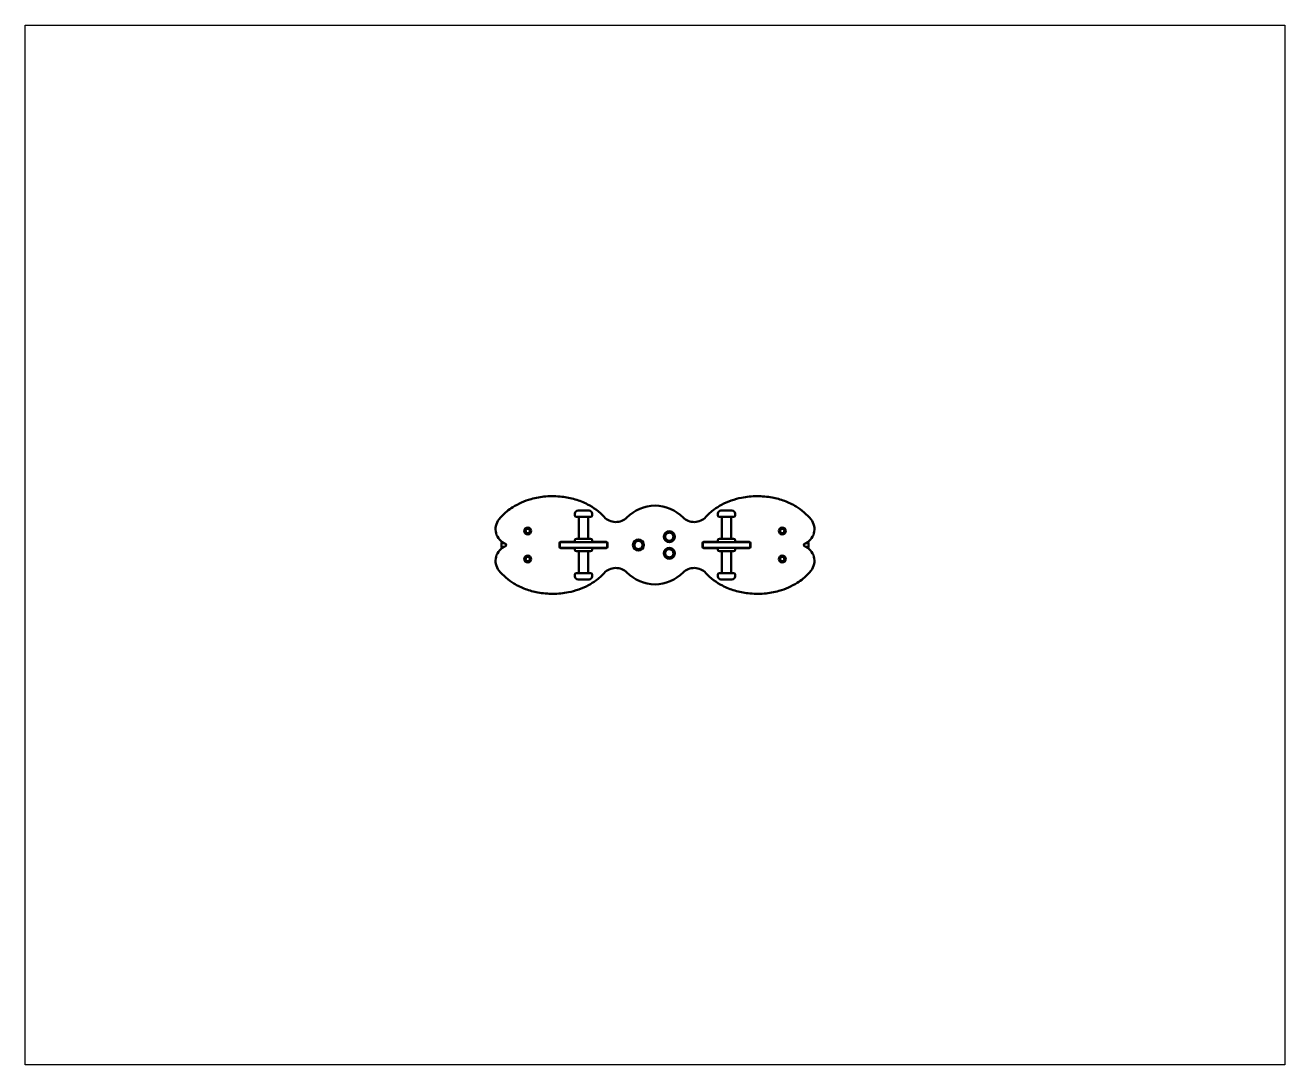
# Model space of a CAD drawing. Header units: millimetres. Extents: x 970 to 4970, y 450 to 3750.
import ezdxf

# ---------------------------------------------------------------- set-up
doc = ezdxf.new("R2010")
doc.units = ezdxf.units.MM
doc.header["$LTSCALE"] = 10
doc.layers.add('Geometrie náčrtu (ISO)', color=7, linetype='Continuous', lineweight=25)
doc.layers.add('Viditelná (ISO)', color=7, linetype='Continuous', lineweight=50)

# ---------------------------------------------------------------- blocks, each defined once
blk = doc.blocks.new('SH005')
at = {"layer": 'Geometrie náčrtu (ISO)'}
for p, q in [((0, 0), (4000, 0)), ((0, -3300), (0, 0)), ((4000, 0), (4000, -3300)), ((4000, -3300), (0, -3300))]:
    blk.add_line(p, q, dxfattribs=at)
at = {"layer": 'Viditelná (ISO)'}
for p, q in [((1745.5, -1550.5), (1745.5, -1555.5)), ((1755.5, -1540.5), (1790.5, -1540.5)), ((1800.5, -1550.5), (1800.5, -1555.5)), ((2199.5, -1550.5), (2199.5, -1555.5)), ((2209.5, -1540.5), (2244.5, -1540.5)), ((2254.5, -1550.5), (2254.5, -1555.5)), ((1750.5, -1560.5), (1795.5, -1560.5)), ((1758, -1560.5), (1758, -1630.5)), ((1788, -1560.5), (1788, -1630.5)), ((2204.5, -1560.5), (2249.5, -1560.5)), ((2212, -1560.5), (2212, -1630.5)), ((2242, -1560.5), (2242, -1630.5)), ((1701, -1639.5), (1745.5, -1639.5)), ((1745.5, -1635.5), (1745.5, -1640.5)), ((1750.5, -1630.5), (1795.5, -1630.5)), ((1800.5, -1635.5), (1800.5, -1640.5)), ((1800.5, -1639.5), (1845, -1639.5)), ((2155, -1639.5), (2199.5, -1639.5)), ((2199.5, -1635.5), (2199.5, -1640.5)), ((2204.5, -1630.5), (2249.5, -1630.5)), ((2254.5, -1635.5), (2254.5, -1640.5)), ((2254.5, -1639.5), (2299, -1639.5)), ((1512.3, -1644.5), (1512.3, -1655.5)), ((1697, -1656.5), (1697, -1643.5)), ((1698, -1644.5), (1698, -1655.5)), ((1702, -1640.5), (1698.4, -1640.5)), ((1698.4, -1659.5), (1702, -1659.5)), ((1745.5, -1660.5), (1701, -1660.5)), ((1702, -1640.5), (1844, -1640.5)), ((1844, -1659.5), (1702, -1659.5)), ((1745.5, -1664.5), (1745.5, -1659.5)), ((1795.5, -1669.5), (1750.5, -1669.5)), ((1758, -1739.5), (1758, -1669.5)), ((1788, -1739.5), (1788, -1669.5)), ((1800.5, -1664.5), (1800.5, -1659.5)), ((1845, -1660.5), (1800.5, -1660.5)), ((1848, -1644.5), (1848, -1655.5)), ((1849, -1643.5), (1849, -1656.5)), ((2151, -1656.5), (2151, -1643.5)), ((2152, -1655.5), (2152, -1644.5)), ((2199.5, -1660.5), (2155, -1660.5)), ((2156, -1640.5), (2298, -1640.5)), ((2298, -1659.5), (2156, -1659.5)), ((2199.5, -1664.5), (2199.5, -1659.5)), ((2249.5, -1669.5), (2204.5, -1669.5)), ((2212, -1739.5), (2212, -1669.5)), ((2242, -1739.5), (2242, -1669.5)), ((2254.5, -1664.5), (2254.5, -1659.5)), ((2299, -1660.5), (2254.5, -1660.5)), ((2301.6, -1640.5), (2298, -1640.5)), ((2298, -1659.5), (2301.6, -1659.5)), ((2302, -1655.5), (2302, -1644.5)), ((2303, -1643.5), (2303, -1656.5)), ((2487.7, -1655.5), (2487.7, -1644.5)), ((1745.5, -1749.5), (1745.5, -1744.5)), ((1795.5, -1739.5), (1750.5, -1739.5)), ((1790.5, -1759.5), (1755.5, -1759.5)), ((1800.5, -1749.5), (1800.5, -1744.5)), ((2199.5, -1749.5), (2199.5, -1744.5)), ((2249.5, -1739.5), (2204.5, -1739.5)), ((2244.5, -1759.5), (2209.5, -1759.5)), ((2254.5, -1749.5), (2254.5, -1744.5))]:
    blk.add_line(p, q, dxfattribs=at)
for centre, radius in [((1595.8, -1605.5), 11), ((1595.8, -1605.5), 7), ((2404.2, -1605.5), 11), ((2404.2, -1605.5), 7), ((1947.5, -1650), 17.5), ((2045.5, -1623.8), 17.5), ((2045.5, -1676.2), 17.5), ((1595.8, -1694.5), 11), ((1595.8, -1694.5), 7), ((2404.2, -1694.5), 11), ((2404.2, -1694.5), 7)]:
    blk.add_circle(centre, radius, dxfattribs=at)
for centre, radius, start, end in [((1755.5, -1550.5), 10, 90, 180), ((1750.5, -1555.5), 5, 180, 270), ((1790.5, -1550.5), 10, 0, 90), ((1795.5, -1555.5), 5, 270, 0), ((2000, -1650), 125, 44.6303, 135.3697), ((2209.5, -1550.5), 10, 90, 180), ((2204.5, -1555.5), 5, 180, 270), ((2244.5, -1550.5), 10, 0, 90), ((2249.5, -1555.5), 5, 270, 0), ((1543.7, -1600), 50, 141.6488, 247.8084), ((1875.5, -1527.1), 50, 222.2869, 315.3697), ((2124.5, -1527.1), 50, 224.6303, 317.7131), ((2456.3, -1600), 50, 292.1916, 38.3512), ((1701, -1643.5), 4, 90, 180), ((1750.5, -1635.5), 5, 90, 180), ((1795.5, -1635.5), 5, 0, 90), ((1845, -1643.5), 4, 0, 90), ((2155, -1643.5), 4, 90, 180), ((2204.5, -1635.5), 5, 90, 180), ((2249.5, -1635.5), 5, 0, 90), ((2299, -1643.5), 4, 0, 90), ((1543.7, -1700), 50, 112.1916, 218.3512), ((1516.3, -1644.5), 4, 112.2007, 180), ((1516.3, -1655.5), 4, 180, 247.7993), ((1523.3, -1650), 4, 292.1916, 67.8084), ((1701, -1656.5), 4, 180, 270), ((1702, -1644.5), 4, 90, 180), ((1702, -1655.5), 4, 180, 270), ((1750.5, -1664.5), 5, 180, 270), ((1795.5, -1664.5), 5, 270, 0), ((1844, -1644.5), 4, 0, 90), ((1844, -1655.5), 4, 270, 0), ((1845, -1656.5), 4, 270, 0), ((2155, -1656.5), 4, 180, 270), ((2156, -1644.5), 4, 90, 180), ((2156, -1655.5), 4, 180, 270), ((2204.5, -1664.5), 5, 180, 270), ((2249.5, -1664.5), 5, 270, 0), ((2298, -1644.5), 4, 0, 90), ((2298, -1655.5), 4, 270, 0), ((2299, -1656.5), 4, 270, 0), ((2476.7, -1650), 4, 112.1916, 247.8084), ((2456.3, -1700), 50, 321.6488, 67.8084), ((2483.7, -1644.5), 4, 0, 67.7993), ((2483.7, -1655.5), 4, 292.2007, 0), ((1750.5, -1744.5), 5, 90, 180), ((1755.5, -1749.5), 10, 180, 270), ((1790.5, -1749.5), 10, 270, 0), ((1795.5, -1744.5), 5, 0, 90), ((1875.5, -1772.9), 50, 44.6303, 137.7131), ((2000, -1650), 125, 224.6303, 315.3697), ((2124.5, -1772.9), 50, 42.2869, 135.3697), ((2204.5, -1744.5), 5, 90, 180), ((2209.5, -1749.5), 10, 180, 270), ((2244.5, -1749.5), 10, 270, 0), ((2249.5, -1744.5), 5, 0, 90)]:
    blk.add_arc(centre, radius, start, end, dxfattribs=at)
for points, knots in [([(1838.5, -1560.7), (1831, -1552.5), (1822.8, -1545.1), (1805.1, -1531.9), (1795.8, -1526.1), (1773.4, -1514.5), (1760.1, -1509.3), (1732.7, -1501.2), (1718.7, -1498.3), (1687.4, -1494.7), (1670.2, -1494.5), (1637.4, -1497.3), (1621.7, -1500.1), (1596.2, -1507.3), (1586.2, -1510.9), (1566.8, -1519.4), (1557.3, -1524.3), (1535.4, -1538.2), (1523.3, -1548), (1509.9, -1562.4), (1507.1, -1565.6), (1504.5, -1569)], [0, 0, 0, 0, 3.233861, 3.233861, 6.467717, 6.467717, 10.655727, 10.655727, 14.88226, 14.88226, 19.936369, 19.936369, 24.62806, 24.62806, 27.749887, 27.749887, 30.871714, 30.871714, 35.389294, 35.389294, 36.632338, 36.632338, 36.632338, 36.632338]), ([(2495.5, -1569), (2489, -1560.7), (2481.6, -1553.2), (2465.7, -1539.5), (2457.2, -1533.4), (2436.5, -1520.8), (2424.1, -1514.9), (2398.6, -1505.5), (2385.4, -1501.9), (2356.1, -1496.4), (2339.8, -1494.9), (2307.2, -1495.1), (2290.9, -1496.7), (2263.8, -1502.2), (2252.9, -1505.1), (2231.6, -1512.6), (2221.2, -1517.2), (2203.1, -1526.9), (2195.2, -1531.8), (2178.3, -1544.2), (2169.4, -1552), (2161.5, -1560.7)], [0, 0, 0, 0, 3.073509, 3.073509, 6.147012, 6.147012, 10.181473, 10.181473, 14.180122, 14.180122, 18.985975, 18.985975, 23.814134, 23.814134, 27.142887, 27.142887, 30.471634, 30.471634, 33.196247, 33.196247, 36.632314, 36.632314, 36.632314, 36.632314]), ([(1933.5, -1649.9), (1933.5, -1649.8), (1933.5, -1649.6), (1933.6, -1647.6), (1934, -1645.8), (1935.6, -1642.5), (1936.6, -1641), (1939.3, -1638.5), (1940.9, -1637.5), (1944.3, -1636.3), (1946.1, -1636), (1949.7, -1636.1), (1951.5, -1636.5), (1954.9, -1638), (1956.4, -1639), (1958.9, -1641.7), (1959.9, -1643.2), (1961.2, -1646.6), (1961.5, -1648.4), (1961.5, -1652.1), (1961.1, -1653.9), (1959.6, -1657.2), (1958.6, -1658.7), (1956, -1661.3), (1954.5, -1662.3), (1951.1, -1663.7), (1949.3, -1664), (1947.4, -1664), (1946.4, -1664), (1945.4, -1663.9), (1943.4, -1663.4), (1942.4, -1663.1), (1939.8, -1661.8), (1938.3, -1660.7), (1935.9, -1658), (1934.9, -1656.5), (1933.8, -1653.2), (1933.5, -1651.6), (1933.5, -1649.9)], [-6.617993, -6.617993, -6.617993, -6.617993, -6.562827, -6.562827, -6.015925, -6.015925, -5.469023, -5.469023, -4.92212, -4.92212, -4.375218, -4.375218, -3.828316, -3.828316, -3.281414, -3.281414, -2.734511, -2.734511, -2.187609, -2.187609, -1.640707, -1.640707, -1.093805, -1.093805, -0.546902, -0.546902, 0, 0, 0, 0.309651, 0.309651, 0.619303, 0.619303, 1.166205, 1.166205, 1.713107, 1.713107, 2.204844, 2.204844, 2.204844, 2.204844]), ([(1934.5, -1650), (1934.5, -1650.9), (1934.6, -1651.9), (1935, -1653.7), (1935.3, -1654.6), (1936.4, -1657), (1937.5, -1658.4), (1939.9, -1660.7), (1941.4, -1661.6), (1944.6, -1662.8), (1946.3, -1663.1), (1949.7, -1662.9), (1951.3, -1662.5), (1954.4, -1661.1), (1955.8, -1660.2), (1958.1, -1657.7), (1959, -1656.2), (1960.2, -1653.1), (1960.5, -1651.4), (1960.5, -1648), (1960.1, -1646.3), (1958.7, -1643.2), (1957.8, -1641.8), (1955.3, -1639.5), (1953.9, -1638.6), (1950.8, -1637.3), (1949.1, -1637), (1945.7, -1637), (1944, -1637.4), (1940.9, -1638.7), (1939.5, -1639.6), (1937.1, -1642), (1936.1, -1643.5), (1934.8, -1646.6), (1934.5, -1648.3), (1934.5, -1650)], [-8.192634, -8.192634, -8.192634, -8.192634, -7.905101, -7.905101, -7.617567, -7.617567, -7.109729, -7.109729, -6.601892, -6.601892, -6.094054, -6.094054, -5.586216, -5.586216, -5.078378, -5.078378, -4.57054, -4.57054, -4.062703, -4.062703, -3.554865, -3.554865, -3.047027, -3.047027, -2.539189, -2.539189, -2.031351, -2.031351, -1.523513, -1.523513, -1.015676, -1.015676, -0.507838, -0.507838, 0, 0, 0, 0]), ([(2059.5, -1624), (2059.5, -1624.1), (2059.5, -1624.3), (2059.3, -1626.3), (2058.9, -1628.1), (2057.3, -1631.4), (2056.2, -1632.9), (2053.5, -1635.3), (2052, -1636.3), (2048.5, -1637.5), (2046.7, -1637.8), (2043.1, -1637.7), (2041.3, -1637.2), (2038, -1635.7), (2036.5, -1634.6), (2034, -1632), (2033, -1630.4), (2031.7, -1627), (2031.4, -1625.2), (2031.5, -1621.5), (2031.9, -1619.7), (2033.4, -1616.4), (2034.5, -1614.9), (2037.1, -1612.4), (2038.7, -1611.4), (2042, -1610.1), (2043.9, -1609.7), (2045.7, -1609.8), (2046.7, -1609.8), (2047.7, -1609.9), (2049.7, -1610.4), (2050.7, -1610.7), (2053.3, -1612), (2054.7, -1613.1), (2057.2, -1615.8), (2058.1, -1617.4), (2059.2, -1620.7), (2059.5, -1622.3), (2059.5, -1624)], [-6.617993, -6.617993, -6.617993, -6.617993, -6.562827, -6.562827, -6.015925, -6.015925, -5.469023, -5.469023, -4.92212, -4.92212, -4.375218, -4.375218, -3.828316, -3.828316, -3.281414, -3.281414, -2.734511, -2.734511, -2.187609, -2.187609, -1.640707, -1.640707, -1.093805, -1.093805, -0.546902, -0.546902, 0, 0, 0, 0.309651, 0.309651, 0.619303, 0.619303, 1.166205, 1.166205, 1.713107, 1.713107, 2.204844, 2.204844, 2.204844, 2.204844]), ([(2058.5, -1623.9), (2058.5, -1623), (2058.4, -1622), (2058, -1620.2), (2057.7, -1619.2), (2056.6, -1616.8), (2055.6, -1615.4), (2053.1, -1613.1), (2051.7, -1612.2), (2048.5, -1611), (2046.8, -1610.7), (2043.5, -1610.8), (2041.8, -1611.2), (2038.7, -1612.5), (2037.3, -1613.5), (2034.9, -1615.9), (2034, -1617.4), (2032.8, -1620.5), (2032.4, -1622.2), (2032.5, -1625.6), (2032.8, -1627.3), (2034.2, -1630.4), (2035.1, -1631.8), (2037.5, -1634.2), (2038.9, -1635.1), (2042.1, -1636.4), (2043.7, -1636.7), (2047.1, -1636.8), (2048.8, -1636.4), (2051.9, -1635.1), (2053.4, -1634.2), (2055.8, -1631.8), (2056.8, -1630.4), (2058.1, -1627.3), (2058.4, -1625.6), (2058.5, -1623.9)], [-8.192634, -8.192634, -8.192634, -8.192634, -7.905101, -7.905101, -7.617567, -7.617567, -7.109729, -7.109729, -6.601892, -6.601892, -6.094054, -6.094054, -5.586216, -5.586216, -5.078378, -5.078378, -4.57054, -4.57054, -4.062703, -4.062703, -3.554865, -3.554865, -3.047027, -3.047027, -2.539189, -2.539189, -2.031351, -2.031351, -1.523513, -1.523513, -1.015676, -1.015676, -0.507838, -0.507838, 0, 0, 0, 0]), ([(2058.3, -1670.7), (2058.4, -1670.9), (2058.5, -1671.1), (2059.2, -1672.9), (2059.5, -1674.8), (2059.4, -1678.4), (2059, -1680.2), (2057.6, -1683.5), (2056.5, -1685.1), (2053.9, -1687.6), (2052.3, -1688.6), (2049, -1689.9), (2047.1, -1690.3), (2043.5, -1690.2), (2041.7, -1689.9), (2038.3, -1688.4), (2036.8, -1687.4), (2034.2, -1684.8), (2033.2, -1683.3), (2031.8, -1679.9), (2031.5, -1678.1), (2031.5, -1674.5), (2031.8, -1672.7), (2033.2, -1669.3), (2034.2, -1667.7), (2036.8, -1665.1), (2038.3, -1664.1), (2039.9, -1663.4), (2040.9, -1663), (2041.9, -1662.7), (2043.9, -1662.3), (2044.9, -1662.2), (2047.8, -1662.3), (2049.6, -1662.7), (2052.9, -1664.3), (2054.4, -1665.3), (2056.8, -1667.8), (2057.7, -1669.2), (2058.3, -1670.7)], [-6.617993, -6.617993, -6.617993, -6.617993, -6.562827, -6.562827, -6.015925, -6.015925, -5.469023, -5.469023, -4.92212, -4.92212, -4.375218, -4.375218, -3.828316, -3.828316, -3.281414, -3.281414, -2.734511, -2.734511, -2.187609, -2.187609, -1.640707, -1.640707, -1.093805, -1.093805, -0.546902, -0.546902, 0, 0, 0, 0.309651, 0.309651, 0.619303, 0.619303, 1.166205, 1.166205, 1.713107, 1.713107, 2.204844, 2.204844, 2.204844, 2.204844]), ([(2057.4, -1671.1), (2057, -1670.2), (2056.6, -1669.4), (2055.4, -1667.9), (2054.8, -1667.1), (2052.8, -1665.4), (2051.3, -1664.5), (2048.1, -1663.4), (2046.4, -1663.2), (2043.1, -1663.4), (2041.4, -1663.8), (2038.3, -1665.2), (2037, -1666.3), (2034.7, -1668.8), (2033.8, -1670.2), (2032.7, -1673.4), (2032.4, -1675.1), (2032.5, -1678.5), (2032.9, -1680.1), (2034.4, -1683.2), (2035.4, -1684.6), (2037.8, -1686.9), (2039.3, -1687.8), (2042.5, -1689), (2044.1, -1689.3), (2047.5, -1689.2), (2049.2, -1688.8), (2052.3, -1687.4), (2053.7, -1686.5), (2056, -1684), (2057, -1682.6), (2058.2, -1679.4), (2058.5, -1677.7), (2058.4, -1674.4), (2058.1, -1672.7), (2057.4, -1671.1)], [-8.192634, -8.192634, -8.192634, -8.192634, -7.905101, -7.905101, -7.617567, -7.617567, -7.109729, -7.109729, -6.601892, -6.601892, -6.094054, -6.094054, -5.586216, -5.586216, -5.078378, -5.078378, -4.57054, -4.57054, -4.062703, -4.062703, -3.554865, -3.554865, -3.047027, -3.047027, -2.539189, -2.539189, -2.031351, -2.031351, -1.523513, -1.523513, -1.015676, -1.015676, -0.507838, -0.507838, 0, 0, 0, 0]), ([(1504.5, -1731), (1511, -1739.3), (1518.4, -1746.8), (1534.3, -1760.5), (1542.8, -1766.6), (1563.5, -1779.2), (1575.9, -1785.1), (1601.4, -1794.5), (1614.6, -1798.1), (1643.9, -1803.6), (1660.2, -1805.1), (1692.8, -1804.9), (1709.1, -1803.3), (1736.2, -1797.8), (1747.1, -1794.9), (1768.4, -1787.4), (1778.8, -1782.8), (1796.9, -1773.1), (1804.8, -1768.2), (1821.7, -1755.8), (1830.6, -1748), (1838.5, -1739.3)], [0, 0, 0, 0, 3.073509, 3.073509, 6.147012, 6.147012, 10.181473, 10.181473, 14.180122, 14.180122, 18.985975, 18.985975, 23.814134, 23.814134, 27.142887, 27.142887, 30.471634, 30.471634, 33.196247, 33.196247, 36.632314, 36.632314, 36.632314, 36.632314]), ([(2161.5, -1739.3), (2169, -1747.5), (2177.2, -1754.9), (2194.9, -1768.1), (2204.2, -1773.9), (2226.6, -1785.5), (2239.9, -1790.7), (2267.3, -1798.8), (2281.3, -1801.7), (2312.6, -1805.3), (2329.8, -1805.5), (2362.6, -1802.7), (2378.3, -1799.9), (2403.8, -1792.7), (2413.8, -1789.1), (2433.2, -1780.6), (2442.7, -1775.7), (2464.6, -1761.8), (2476.7, -1752), (2490.1, -1737.6), (2492.9, -1734.4), (2495.5, -1731)], [0, 0, 0, 0, 3.233861, 3.233861, 6.467717, 6.467717, 10.655727, 10.655727, 14.88226, 14.88226, 19.936369, 19.936369, 24.62806, 24.62806, 27.749887, 27.749887, 30.871714, 30.871714, 35.389294, 35.389294, 36.632338, 36.632338, 36.632338, 36.632338])]:
    blk.add_open_spline(points, degree=3, knots=knots, dxfattribs=at)

msp = doc.modelspace()

# ---------------------------------------------------------------- block references
msp.add_blockref('SH005', (970, 3750))

doc.saveas('drawing.dxf')
